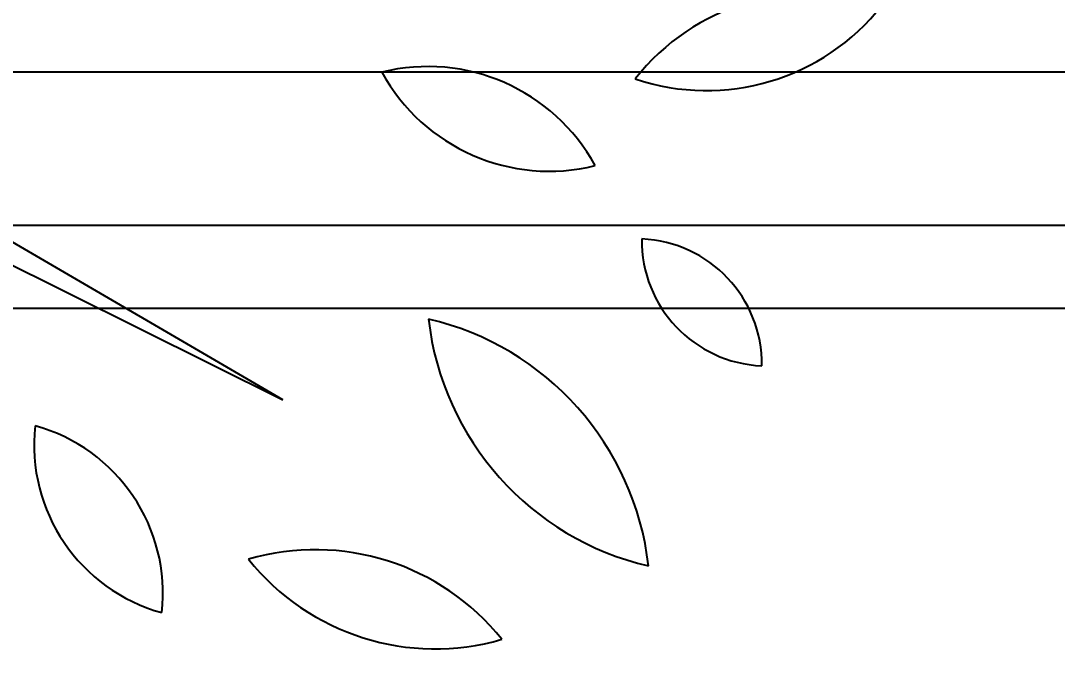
# Model space of a CAD drawing. Header units: inches. Extents: x -48022 to 80112, y -8164 to 5118.
# Drawn here: x 70087.6 to 70208.2, y -1948.7 to -1872.3 of the extents above; entities that cross this region are included whole.
import ezdxf

# ---------------------------------------------------------------- set-up
doc = ezdxf.new("R2010")
doc.units = ezdxf.units.IN
doc.header["$LTSCALE"] = 10
doc.header["$PDMODE"] = 32
doc.linetypes.add('Amconstr', pattern=[9999, 9999, 0])
doc.layers.add('07--DIM-3', color=3, linetype='Continuous', lineweight=35)
for name, color, linetype in [('1_DIM', 1, 'Continuous'), ('CKS_PROPERTY LINE', 5, 'Continuous'), ('MS GATE', 1, 'Continuous'), ('PLOT LINE', 3, 'Continuous'), ('trees', 109, 'Continuous')]:
    doc.layers.add(name, color=color, linetype=linetype)
doc.styles.add('TIME NEW', font='times.ttf')
doc.dimstyles.new('Copy of Dim 1-32', dxfattribs={"dimtxt": 120, "dimasz": 96, "dimexe": 96, "dimexo": 96, "dimgap": 24, "dimtad": 1, "dimdec": 0, "dimzin": 3, "dimdsep": 46, "dimlunit": 4, "dimtxsty": 'TIME NEW', "dimblk": 'ARCHTICK', "dimcen": 24, "dimdle": 96, "dimclrd": 1, "dimclre": 1, "dimclrt": 3, "dimadec": 0, "dimazin": 0, "dimtfac": 1, "dimtdec": 0, "dimtofl": 0, "dimtmove": 0, "dimatfit": 3, "dimfxl": 0, "dimtolj": 1, "dimtzin": 0, "dimarcsym": 0})

# ---------------------------------------------------------------- blocks, each defined once
blk = doc.blocks.new('Arpls009')
at = {"color": 0, "linetype": 'ByBlock'}
for centre, radius, start, end in [((0.4293947510553799, -0.2198573780286779), 0.07530733333333332, 71.37116600003402, 141.7535400000039), ((0.3943076677220461, -0.1018769613619952), 0.07530733333333332, 251.3711659999761, 321.7535400000039), ((0.3412605843886922, -0.1399431280286763), 0.06442966666666665, 208.8071649999931, 283.9198800000115), ((0.3003038343887283, -0.2335269613619744), 0.06442966666666665, 28.80716499999317, 103.9198800000114), ((0.4147226677221134, -0.2277722946953435), 0.04222583333333333, 179.255722000002, 267.6286590000256), ((0.3707532510553619, -0.2694134613619781), 0.04222583333333333, 359.2557220000019, 87.62865900002559), ((0.3967005843887819, -0.2431779613619938), 0.09678749999999998, 186.5486860000017, 256.8911320000166), ((0.2785930010553521, -0.3484816280286527), 0.09678749999999998, 6.548686000001691, 76.8911320000166), ((0.2261086677220838, -0.2966867113619891), 0.05859191666666666, 173.6499809999838, 254.65144500001), ((0.1523675010554371, -0.3467085446953337), 0.05859191666666666, 353.6499809999838, 74.65144500000996), ((0.2623744177220679, -0.4125760446953013), 0.08059874999999998, 38.696213999981, 106.2415449999861), ((0.3027370010554478, -0.284804294695336), 0.08059874999999998, 218.696213999981, 286.2415449999862)]:
    blk.add_arc(centre, radius, start, end, dxfattribs=at)
at = {"layer": 'trees', "color": 25, "linetype": 'ByBlock'}
for p, q in [((0.2514169177220538, -0.2814099613619891), (0.077861667722118, -0.1805571280286813)), ((0.09545175105540693, -0.2040112946953094), (0.2514169177220538, -0.2814099613619891))]:
    blk.add_line(p, q, dxfattribs=at)
blk = doc.blocks.new('A$C065A3FC7')
at = {"layer": '1_DIM'}
blk.add_lwpolyline([(189.5039881787438, 368.4388004969052), (189.5039881787438, 554.949363787772)], dxfattribs=at)
blk = doc.blocks.new('admin enlclave road')
at = {"layer": 'CKS_PROPERTY LINE'}
blk.add_line((45070.29057400946, -5312.261317206477), (44591.25298194928, -5378.101494340154), dxfattribs=at)
at = {"layer": 'CKS_PROPERTY LINE', "color": 0, "lineweight": -3, "xscale": 0.1000000000001301, "yscale": 0.1000000000001301, "zscale": 0.1000000000001301, "rotation": 277.8258493161042}
blk.add_blockref('A$C065A3FC7', (44802.21374614971, -5330.205860320875), dxfattribs=at)
blk = doc.blocks.new('_ArchTick')
at = {"color": 0, "const_width": 0.15}
blk.add_lwpolyline([(-0.5, -0.5), (0.5, 0.5)], dxfattribs=at)
blk = doc.blocks.new('*D114')
at = {"layer": '07--DIM-3', "color": 1, "linetype": 'Amconstr', "lineweight": -2, "transparency": 16777216}
for p, q in [((59453.77995769988, -1974.303163413302), (59453.77995769988, -2157.383814720233)), ((70241.3177981134, -1974.305044208895), (70241.3177981134, -2157.383814720233)), ((59357.77995769988, -2061.383814720233), (70337.3177981134, -2061.383814720233))]:
    blk.add_line(p, q, dxfattribs=at)
at = {"layer": 'Defpoints', "color": 0, "linetype": 'Amconstr', "transparency": 16777216}
for p in [(59453.77995769988, -1878.303163413302), (70241.3177981134, -1878.305044208895), (70241.3177981134, -2061.383814720233)]:
    blk.add_point(p, dxfattribs=at)
at = {"layer": '07--DIM-3', "color": 1, "linetype": 'Amconstr', "lineweight": -2, "transparency": 16777216, "xscale": 96, "yscale": 96, "zscale": 96, "rotation": 180}
blk.add_blockref('_ArchTick', (59453.77995769988, -2061.383814720233), dxfattribs=at)
at = {"layer": '07--DIM-3', "color": 1, "linetype": 'Amconstr', "lineweight": -2, "transparency": 16777216, "xscale": 96, "yscale": 96, "zscale": 96}
blk.add_blockref('_ArchTick', (70241.3177981134, -2061.383814720233), dxfattribs=at)
at = {"layer": '07--DIM-3', "color": 3, "linetype": 'Amconstr', "lineweight": 25, "transparency": 16777216, "insert": (64847.54887790664, -1976.17256742391), "char_height": 120, "attachment_point": 5, "style": 'TIME NEW'}
blk.add_mtext('\\A1;899\'-0"', dxfattribs=at)

msp = doc.modelspace()

# ---------------------------------------------------------------- linework, layer by layer
at = {"layer": 'PLOT LINE'}
msp.add_lwpolyline([(71861.75005079136, 4777.219866310108), (70241.3177981134, -1878.305044208895), (66535.1200099533, -1878.310466283355), (66535.1200099533, -1767.310399340902)], dxfattribs=at)

# ---------------------------------------------------------------- block references
at = {"layer": 'MS GATE', "linetype": 'Amconstr', "lineweight": 25, "xscale": 42.66674600251998, "yscale": 42.66674600251998, "zscale": 42.66674600251998, "rotation": 352.174150691152}
msp.add_blockref('admin enlclave road', (-1794383.541516071, 484490.7531572058), dxfattribs=at)
at = {"layer": 'trees', "xscale": 345, "yscale": 345, "zscale": 345}
msp.add_blockref('Arpls009', (70031.350819872, -1819.303413105838), dxfattribs=at)

# ---------------------------------------------------------------- dimensions: what is measured, and where the dimension line sits
at = {"layer": '07--DIM-3', "linetype": 'Amconstr', "lineweight": 25}
dim = msp.add_aligned_dim(p1=(59453.77995769988, -1878.303163413302), p2=(70241.3177981134, -1878.305044208895), distance=-183.07877051133545, dimstyle='Copy of Dim 1-32', dxfattribs=at)
dim.commit()
dim.dimension.update_dxf_attribs({"geometry": '*D114', "text_midpoint": (64847.54887790664, -1976.17256742391)})

doc.saveas('drawing.dxf')
